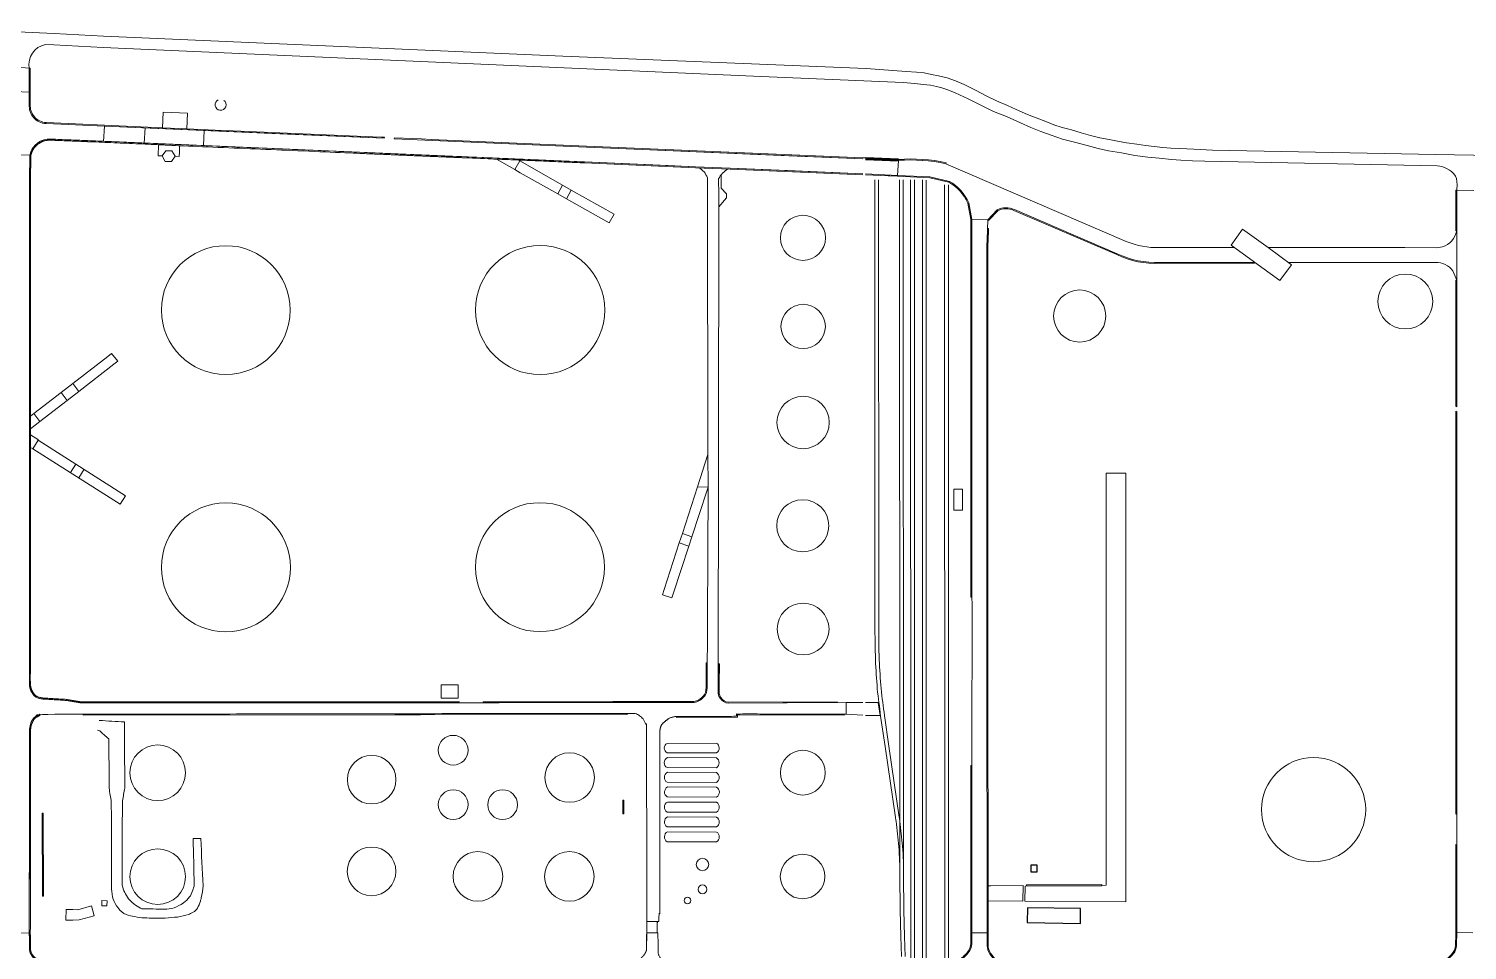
# Model space of a CAD drawing. Header units: millimetres. Extents: x 0 to 840, y 0 to 594.
# Drawn here: x 712.46 to 747.36, y 202.11 to 224.46 of the extents above; entities that cross this region are included whole.
import ezdxf

# ---------------------------------------------------------------- set-up
doc = ezdxf.new("R2010")
doc.units = ezdxf.units.MM
doc.layers.add('AC-0000-BESTAAND-co-06', color=1, linetype='Continuous')

msp = doc.modelspace()

# ---------------------------------------------------------------- linework, layer by layer
at = {"layer": 'AC-0000-BESTAAND-co-06', "linetype": 'Continuous', "lineweight": 13, "transparency": 33554687}
for p, q in [((712.477, 223.498), (712.114, 223.533)), ((712.477, 223.498), (712.475, 222.923)), ((712.116, 222.932), (712.475, 222.923)), ((714.303, 222.095), (714.279, 221.726)), ((715.285, 222.051), (715.263, 221.685)), ((716.72, 221.988), (716.701, 221.623)), ((712.493, 221.392), (712.118, 221.401)), ((733.542, 220.901), (733.562, 221.264)), ((725.416, 220.662), (725.625, 220.543)), ((732.987, 220.793), (732.992, 210.011)), ((733.078, 220.793), (733.083, 210.012)), ((747.107, 220.539), (747.518, 220.533)), ((725.298, 220.453), (725.506, 220.336)), ((735.731, 219.825), (735.343, 219.832)), ((735.731, 219.825), (735.704, 219.115)), ((713.533, 215.852), (713.678, 215.663)), ((713.248, 215.633), (713.393, 215.442)), ((712.585, 215.122), (712.732, 214.933)), ((713.477, 213.695), (713.606, 213.9)), ((728.937, 214.133), (728.689, 213.347)), ((713.679, 213.567), (713.809, 213.772)), ((728.246, 211.986), (728.322, 212.213)), ((728.476, 211.91), (728.55, 212.138)), ((735.734, 203.306), (736.582, 203.302)), ((727.462, 202.809), (727.47, 202.808)), ((712.478, 202.526), (712.11, 202.527)), ((727.46, 202.528), (727.471, 202.53)), ((735.34, 202.532), (735.711, 202.531)), ((747.493, 202.534), (747.104, 202.535))]:
    msp.add_line(p, q, dxfattribs=at)
at = {"layer": 'AC-0000-BESTAAND-co-06', "linetype": 'Continuous', "lineweight": 13, "transparency": 33554687, "flags": 128}
for points in [[(710.543, 224.456), (711.847, 224.395), (713.085, 224.339), (714.279, 224.279)], [(712.867, 224.074), (713.072, 224.065), (714.266, 224.005)], [(734.534, 223.314), (734.365, 223.351), (734.183, 223.384), (733.996, 223.402), (733.749, 223.424), (732.775, 223.491), (725.417, 223.789), (720.406, 224.012), (714.279, 224.279)], [(714.266, 224.005), (718.487, 223.813), (724.17, 223.566), (730.045, 223.309), (733.678, 223.152), (733.955, 223.13), (734.16, 223.108), (734.337, 223.087), (734.487, 223.06), (734.617, 223.027), (734.76, 222.974), (734.935, 222.905), (735.249, 222.761), (735.575, 222.594), (735.865, 222.454), (736.185, 222.325), (736.521, 222.175), (736.769, 222.06), (737.014, 221.963), (737.27, 221.873), (737.541, 221.782), (737.832, 221.709), (738.137, 221.625), (738.408, 221.552), (738.654, 221.5), (738.97, 221.444), (739.298, 221.386), (739.613, 221.344), (739.889, 221.318), (740.186, 221.288), (740.41, 221.271), (740.692, 221.252)], [(751.599, 221.315), (746.598, 221.411), (741.178, 221.515), (740.724, 221.537), (740.39, 221.552), (740.17, 221.563), (739.975, 221.579), (739.764, 221.598), (739.551, 221.626), (739.345, 221.659), (739.095, 221.691), (738.877, 221.731), (738.671, 221.774), (738.448, 221.814), (738.224, 221.867), (737.996, 221.931), (737.76, 222.002), (737.532, 222.062), (737.328, 222.126), (737.134, 222.209), (736.901, 222.297), (736.688, 222.377), (736.419, 222.496), (736.205, 222.592), (735.94, 222.712), (735.688, 222.83), (735.429, 222.966), (735.152, 223.107), (734.945, 223.197), (734.744, 223.267), (734.535, 223.314)], [(715.71, 222.055), (715.725, 222.437), (716.315, 222.41), (716.302, 222.028), (715.71, 222.055)], [(721.09, 221.8), (714.302, 222.094), (712.886, 222.158)], [(712.892, 222.182), (714.303, 222.118), (715.71, 222.055), (716.302, 222.028), (717.156, 221.993), (717.426, 221.98), (720.808, 221.835), (721.019, 221.826), (721.091, 221.825), (721.09, 221.8)], [(716.013, 221.364), (716.115, 221.355), (716.119, 221.46), (716.125, 221.613), (716.126, 221.62), (715.61, 221.645), (715.609, 221.634), (715.6, 221.377), (715.703, 221.372)], [(721.09, 221.8), (718.742, 221.902)], [(732.694, 221.303), (730.9, 221.379), (727.346, 221.529), (725.993, 221.587), (721.332, 221.789), (721.333, 221.813), (721.99, 221.785)], [(732.694, 221.303), (727.346, 221.529), (725.993, 221.587), (721.332, 221.789)], [(721.99, 221.785), (722.224, 221.773), (725.994, 221.611), (727.347, 221.553), (732.694, 221.327), (732.766, 221.324)], [(712.48, 208.675), (712.482, 220.792), (712.493, 221.392)], [(716.013, 221.364), (715.93, 221.235), (715.772, 221.236), (715.703, 221.372), (715.786, 221.5), (715.939, 221.494), (716.013, 221.364)], [(724.255, 221.04), (723.807, 221.295), (724.332, 221.274), (724.374, 221.25), (724.255, 221.04)], [(724.255, 221.04), (724.387, 220.966), (725.298, 220.453), (725.416, 220.662), (724.374, 221.25)], [(725.945, 221.227), (727.969, 221.14), (728.642, 221.111), (729.482, 221.075), (730.867, 221.016), (732.694, 220.938)], [(725.945, 221.227), (728.642, 221.111), (729.482, 221.075), (732.694, 220.938)], [(732.766, 221.324), (733.563, 221.29), (733.562, 221.266)], [(732.766, 221.3), (733.562, 221.266), (732.766, 221.3)], [(740.692, 221.252), (740.997, 221.243), (746.626, 221.136), (746.694, 221.124), (746.766, 221.105), (746.855, 221.068), (746.926, 221.031), (746.975, 220.992), (747.031, 220.936), (747.076, 220.883), (747.099, 220.826), (747.11, 220.744), (747.117, 220.676), (747.107, 220.539)], [(732.694, 220.917), (729.481, 221.051), (728.641, 221.087), (725.944, 221.203)], [(729.261, 220.914), (729.261, 220.588), (729.388, 220.453), (729.393, 220.36), (729.205, 220.136)], [(732.766, 220.935), (733.541, 220.902), (734.324, 220.865), (734.797, 220.756)], [(733.356, 220.889), (733.316, 220.891), (732.766, 220.914)], [(726.545, 219.752), (725.506, 220.336), (725.625, 220.543), (726.662, 219.957), (726.545, 219.752)], [(733.588, 220.795), (733.595, 205.233), (733.595, 203.928), (733.601, 203.082), (733.616, 202.438), (733.635, 201.959)], [(733.678, 220.794), (733.686, 203.929), (733.692, 203.084), (733.706, 202.441), (733.727, 201.955)], [(733.847, 154.975), (733.846, 162.846), (733.846, 164.163), (733.855, 180.526), (733.857, 181.816), (733.856, 183.302), (733.855, 184.029), (733.855, 185.349), (733.86, 189.422), (733.859, 191.528), (733.86, 192.82), (733.862, 199.331), (733.86, 200.628), (733.862, 201.931), (733.857, 220.789)], [(733.938, 154.975), (733.935, 156.29), (733.938, 162.847), (733.938, 164.162), (733.948, 181.824), (733.948, 182.005), (733.947, 183.304), (733.944, 184.02), (733.942, 185.344), (733.951, 189.418), (733.95, 191.526), (733.95, 192.834), (733.952, 199.332), (733.952, 201.936), (733.947, 220.791)], [(747.107, 220.539), (747.104, 219.553), (747.08, 219.553), (747.083, 220.539), (747.107, 220.539)], [(742.814, 218.348), (742.199, 218.797), (741.632, 219.211), (741.91, 219.597), (742.526, 219.151), (743.094, 218.735), (742.814, 218.348)], [(747.106, 215.286), (747.105, 218.363), (747.104, 219.553)], [(714.475, 216.583), (714.38, 216.51), (713.533, 215.852), (713.248, 215.633), (712.585, 215.122), (712.505, 215.063), (712.505, 214.754), (712.732, 214.933), (713.393, 215.442), (713.678, 215.663), (714.527, 216.32), (714.622, 216.393), (714.475, 216.583)], [(747.101, 202.259), (747.104, 202.535), (747.107, 204.693), (747.107, 205.436), (747.106, 215.168)], [(712.504, 214.3), (712.56, 214.268), (712.565, 214.272), (712.694, 214.479), (712.7, 214.485), (712.505, 214.609), (712.504, 214.3)], [(712.565, 214.272), (712.694, 214.479), (714.815, 213.133), (714.686, 212.93), (712.565, 214.272)], [(728.55, 212.138), (728.918, 213.27), (728.942, 213.343), (728.689, 213.347), (728.322, 212.213), (728.55, 212.138)], [(735.114, 212.779), (735.113, 213.288), (734.903, 213.289), (734.903, 212.779), (735.114, 212.779)], [(728.065, 210.654), (728.107, 210.779), (728.476, 211.91), (728.246, 211.986), (727.877, 210.854), (727.836, 210.731), (728.065, 210.654)], [(732.694, 207.808), (732.297, 207.835), (732.297, 208.115), (732.694, 208.115)], [(732.766, 208.115), (733.073, 208.115)], [(733.073, 208.115), (733.114, 207.805), (732.766, 207.805)], [(713.785, 207.833), (713.785, 207.809), (721.343, 207.819), (721.73, 207.821), (721.967, 207.82), (726.977, 207.826), (726.977, 207.853), (713.785, 207.833)], [(728.177, 207.776), (728.177, 207.752), (729.654, 207.758), (729.658, 207.814), (732.241, 207.812), (732.241, 207.835), (729.636, 207.839), (729.632, 207.782), (728.177, 207.776)], [(733.129, 207.787), (733.237, 207.046), (733.489, 205.327)], [(733.219, 207.805), (733.327, 207.058), (733.58, 205.337)], [(726.901, 205.42), (726.903, 205.75), (726.879, 205.75), (726.877, 205.42), (726.901, 205.42)], [(712.824, 203.419), (712.817, 205.433), (712.793, 205.433), (712.8, 203.419), (712.824, 203.419)], [(735.734, 203.306), (735.734, 203.567), (735.734, 203.673), (735.806, 203.672), (736.584, 203.678), (736.582, 203.302)], [(713.534, 202.837), (713.368, 202.839), (713.371, 203.096), (713.516, 203.094), (713.536, 203.094), (713.657, 203.092), (713.989, 203.185), (714.052, 202.945), (713.688, 202.842), (713.534, 202.837)], [(714.36, 203.187), (714.363, 203.31), (714.238, 203.313), (714.237, 203.189), (714.36, 203.187)], [(727.47, 202.808), (727.71, 202.808), (727.71, 202.528), (727.471, 202.53)]]:
    msp.add_lwpolyline(points, dxfattribs=at)
for points in [[(712.886, 222.158, -0.428791), (712.478, 222.621), (712.478, 222.621), (712.475, 222.923), (712.477, 223.498), (712.501, 223.498), (712.499, 222.923), (712.502, 222.625), (712.502, 222.625, 0.428791), (712.892, 222.182)], [(718.742, 221.902), (714.302, 222.094), (712.886, 222.158), (712.886, 222.158, -0.428791), (712.478, 222.621), (712.478, 222.621), (712.475, 222.923)], [(725.945, 221.227), (714.279, 221.727), (713.007, 221.78), (713.007, 221.78, 0.371152), (712.493, 221.392)], [(733.563, 221.29, -0.06922), (734.718, 221.208), (734.718, 221.208), (734.714, 221.184), (734.714, 221.184, 0.06922), (733.562, 221.266)], [(728.921, 208.522), (728.942, 213.343), (728.937, 214.133), (728.933, 220.446), (728.926, 220.84), (728.926, 220.84, 0.206096), (728.715, 221.084)], [(732.297, 208.115), (729.43, 208.098), (729.43, 208.098, -0.43942), (729.192, 208.443), (729.192, 208.443), (729.205, 220.136), (729.202, 220.433), (729.197, 220.815), (729.197, 220.815, -0.161144), (729.431, 221.053)], [(732.766, 220.935), (733.541, 220.902), (734.324, 220.865), (734.797, 220.756), (734.797, 220.756, -0.158741), (735.268, 220.235), (735.268, 220.235), (735.343, 219.832), (735.344, 219.119)], [(734.797, 220.756, -0.158741), (735.268, 220.235), (735.268, 220.235), (735.343, 219.832), (735.344, 219.119), (735.345, 210.673), (735.337, 210.673), (735.316, 210.673), (735.318, 211.869), (735.32, 219.119), (735.32, 219.119), (735.319, 219.83), (735.245, 220.227), (735.245, 220.227, 0.158741), (734.785, 220.734), (734.785, 220.734), (734.321, 220.841), (733.54, 220.878), (733.356, 220.889)], [(741.715, 219.15), (739.894, 219.15), (739.894, 219.15, -0.107674), (739.088, 219.301), (739.088, 219.301), (734.714, 221.184)], [(733.859, 191.528, -0.036124), (733.95, 192.834), (733.95, 192.834), (733.965, 192.939), (734.047, 193.511), (734.231, 194.798), (734.505, 196.712), (734.584, 197.276), (734.584, 197.276, 0.035355), (734.681, 198.717), (734.681, 198.717), (734.684, 200.272), (734.684, 201.976), (734.682, 220.669)], [(733.95, 191.526, -0.034923), (734.04, 192.823), (734.04, 192.823), (734.054, 192.926), (734.137, 193.499), (734.318, 194.774), (734.571, 196.537), (734.571, 196.537, 0.016347), (734.747, 197.961), (734.747, 197.961), (734.772, 198.718), (734.773, 200.272), (734.774, 201.977), (734.772, 220.669)], [(734.047, 193.511, 0.032628), (734.141, 194.802), (734.141, 194.802), (734.143, 196.141), (734.145, 201.931), (734.145, 220.789)], [(734.137, 193.499, 0.036963), (734.231, 194.798), (734.231, 194.798), (734.233, 196.134), (734.235, 201.934), (734.236, 220.788)], [(747.107, 220.539), (747.104, 219.553), (747.104, 219.553, -0.253997), (746.762, 219.166), (746.762, 219.166), (746.618, 219.147), (745.842, 219.148), (742.526, 219.151)], [(742.199, 218.797), (739.905, 218.792), (739.905, 218.792, -0.127712), (738.867, 219.002), (738.867, 219.002), (736.373, 220.075), (736.373, 220.075, 0.217615), (735.959, 220.066), (735.959, 220.066), (735.731, 219.825)], [(743.02, 218.79), (745.866, 218.79), (746.589, 218.788), (746.589, 218.788, -0.239835), (747.011, 218.585), (747.011, 218.585), (747.105, 218.363)], [(729.193, 209.057), (729.192, 208.443), (729.192, 208.443, 0.43942), (729.43, 208.098), (729.43, 208.098), (732.073, 208.114), (732.073, 208.136), (729.437, 208.122), (729.437, 208.122, -0.43942), (729.216, 208.447), (729.216, 208.447), (729.216, 208.577), (729.218, 209.057), (729.193, 209.057)], [(729.143, 207.134), (727.95, 207.126), (727.95, 207.126, 0.578929), (727.947, 206.896), (727.947, 206.896), (729.149, 206.895), (729.149, 206.895, 0.562032), (729.143, 207.134)], [(729.146, 206.773), (727.957, 206.78), (727.957, 206.78, 0.582398), (727.948, 206.537), (727.948, 206.537), (729.147, 206.536), (729.147, 206.536, 0.558837), (729.146, 206.773)], [(729.148, 206.417), (727.958, 206.424), (727.958, 206.424, 0.582398), (727.949, 206.181), (727.949, 206.181), (729.148, 206.18), (729.148, 206.18, 0.558837), (729.148, 206.417)], [(729.15, 206.062), (727.961, 206.068), (727.961, 206.068, 0.582398), (727.952, 205.826), (727.952, 205.826), (729.151, 205.824), (729.151, 205.824, 0.558837), (729.15, 206.062)], [(729.149, 205.697), (727.959, 205.703), (727.959, 205.703, 0.582398), (727.95, 205.461), (727.95, 205.461), (729.149, 205.459), (729.149, 205.459, 0.558837), (729.149, 205.697)], [(729.149, 205.338), (727.96, 205.344), (727.96, 205.344, 0.582398), (727.951, 205.102), (727.951, 205.102), (729.149, 205.1), (729.149, 205.1, 0.558837), (729.149, 205.338)], [(729.149, 204.975), (727.96, 204.982), (727.96, 204.982, 0.582398), (727.951, 204.739), (727.951, 204.739), (729.15, 204.738), (729.15, 204.738, 0.558837), (729.149, 204.975)]]:
    msp.add_lwpolyline(points, format="xyb", dxfattribs=at)
at = {"layer": 'AC-0000-BESTAAND-co-06', "linetype": 'Continuous', "lineweight": 70, "transparency": 33554687, "flags": 128}
msp.add_lwpolyline([(733.562, 221.266), (732.766, 221.3)], dxfattribs=at)
at = {"layer": 'AC-0000-BESTAAND-co-06', "linetype": 'Continuous', "lineweight": 13, "transparency": 33554687, "flags": 128}
msp.add_lwpolyline([(735.748, 219.809), (735.731, 219.825), (735.959, 220.066), (735.959, 220.066, -0.217615), (736.373, 220.075), (736.373, 220.075), (738.867, 219.002), (738.867, 219.002, 0.127712), (739.905, 218.792), (739.905, 218.792), (742.199, 218.797), (742.199, 218.773), (739.905, 218.768), (739.906, 218.768, -0.127712), (738.856, 218.98), (738.857, 218.98), (736.364, 220.053), (736.364, 220.053, 0.217615), (735.97, 220.044), (735.977, 220.049)], format="xyb", close=True, dxfattribs=at)
for points in [[(747.106, 215.286), (747.082, 215.303), (747.081, 218.363), (747.105, 218.363)], [(747.082, 215.185), (747.106, 215.168), (747.107, 212.637), (747.107, 205.436), (747.083, 205.412), (747.083, 212.637)], [(739.08, 213.675), (738.6, 213.675), (738.6, 203.685), (738.494, 203.671), (737.894, 203.669), (736.668, 203.667), (736.632, 203.662), (736.63, 203.302), (739.08, 203.286)], [(722.881, 208.547), (722.465, 208.547), (722.465, 208.221), (722.881, 208.221)], [(736.668, 203.697), (738.494, 203.7), (738.494, 203.671), (736.668, 203.667)]]:
    msp.add_lwpolyline(points, close=True, dxfattribs=at)
at = {"layer": 'AC-0000-BESTAAND-co-06', "linetype": 'Continuous', "lineweight": 30, "transparency": 33554687, "flags": 128}
msp.add_lwpolyline([(736.778, 204.181), (736.92, 204.181), (736.92, 204.003), (736.778, 204.003)], close=True, dxfattribs=at)
msp.add_lwpolyline([(737.974, 202.761), (737.977, 203.124), (736.688, 203.134), (736.687, 202.779), (737.974, 202.761)], dxfattribs=at)
at = {"layer": 'AC-0000-BESTAAND-co-06', "linetype": 'Continuous', "lineweight": 13, "transparency": 33554687}
for centre, radius in [((731.244, 219.387), 0.547), ((717.244, 217.634), 1.562), ((724.869, 217.636), 1.566), ((745.857, 217.842), 0.666), ((737.958, 217.49), 0.632), ((731.25, 217.237), 0.538), ((731.249, 214.908), 0.635), ((717.246, 211.394), 1.564), ((724.865, 211.399), 1.564), ((731.24, 212.404), 0.632), ((731.249, 209.897), 0.628), ((722.76, 206.959), 0.361), ((715.592, 206.413), 0.675), ((731.242, 206.415), 0.543), ((720.783, 206.245), 0.589), ((725.585, 206.297), 0.601), ((743.632, 205.52), 1.264), ((722.761, 205.64), 0.361), ((723.96, 205.639), 0.361), ((715.593, 203.893), 0.675), ((720.78, 204.021), 0.59), ((723.36, 203.899), 0.601), ((725.579, 203.899), 0.601), ((728.808, 204.188), 0.151), ((731.236, 203.897), 0.54), ((728.808, 203.585), 0.108), ((728.446, 203.317), 0.0793)]:
    msp.add_circle(centre, radius, dxfattribs=at)
for centre, radius, start, end in [((712.967, 223.586), 0.498, 101.5697, 190.2745), ((717.118, 222.615), 0.133, 114.8979, 52.5837), ((733.843, 217.085), 4.191, 78.0105, 93.8476)]:
    msp.add_arc(centre, radius, start, end, dxfattribs=at)
for points, weights, knots in [([(725.944, 221.203), (725.461, 221.225), (724.978, 221.246), (724.495, 221.268), (724.441, 221.27), (724.386, 221.272), (724.332, 221.274), (724.157, 221.281), (723.982, 221.288), (723.807, 221.295), (723.008, 221.329), (722.208, 221.362), (721.409, 221.396), (721.389, 221.397), (721.369, 221.398), (721.349, 221.399), (721.136, 221.408), (720.923, 221.416), (720.709, 221.425), (720.689, 221.426), (720.669, 221.427), (720.648, 221.427), (719.141, 221.492), (717.633, 221.556), (716.126, 221.62), (715.954, 221.628), (715.782, 221.636), (715.61, 221.645), (715.166, 221.664), (714.722, 221.683), (714.278, 221.703), (713.901, 221.718), (713.524, 221.734), (713.148, 221.749), (713.127, 221.75), (713.107, 221.751), (713.086, 221.752), (713.061, 221.754), (713.036, 221.755), (713.011, 221.756), (712.769, 221.772), (712.573, 221.628), (712.517, 221.392), (712.517, 221.392), (712.517, 221.392), (712.517, 221.392), (712.513, 221.192), (712.51, 220.992), (712.506, 220.792), (712.506, 218.751), (712.505, 216.709), (712.505, 214.668), (712.505, 214.65), (712.506, 214.633), (712.507, 214.616), (712.506, 214.511), (712.505, 214.405), (712.504, 214.3), (712.504, 214.19), (712.504, 214.079), (712.504, 213.969), (712.504, 213.823), (712.504, 213.677), (712.504, 213.531), (712.504, 213.511), (712.505, 213.49), (712.505, 213.469), (712.505, 211.87), (712.504, 210.27), (712.503, 208.67), (712.501, 208.613), (712.507, 208.537), (712.517, 208.479), (712.527, 208.422), (712.569, 208.364), (712.603, 208.313), (712.643, 208.25), (712.77, 208.231), (712.811, 208.225), (713, 208.214), (713.189, 208.203), (713.378, 208.192), (713.493, 208.172), (713.608, 208.153), (713.723, 208.134), (715.718, 208.134), (717.713, 208.135), (719.708, 208.135), (720.766, 208.136), (721.823, 208.136), (722.881, 208.136), (722.881, 208.128), (722.881, 208.12), (722.881, 208.112), (719.827, 208.111), (716.774, 208.111), (713.721, 208.11), (713.606, 208.129), (713.491, 208.148), (713.376, 208.168), (713.186, 208.179), (712.996, 208.19), (712.806, 208.201), (712.762, 208.208), (712.628, 208.228), (712.585, 208.294), (712.549, 208.349), (712.503, 208.411), (712.493, 208.472), (712.483, 208.534), (712.478, 208.615), (712.48, 208.675), (712.481, 212.714), (712.482, 216.753), (712.482, 220.792), (712.486, 220.992), (712.489, 221.192), (712.493, 221.392), (712.547, 221.643), (712.751, 221.797), (713.007, 221.78), (713.431, 221.763), (713.855, 221.745), (714.279, 221.727), (718.168, 221.56), (722.056, 221.394), (725.945, 221.227)], [1, 1, 1, 1, 1, 1, 1, 1, 1, 1, 1, 1, 1, 1, 1, 1, 1, 1, 1, 1, 1, 1, 1, 1, 1, 1, 1, 1, 1, 1, 1, 1, 1, 1, 1, 1, 1, 1, 1, 1, 0.84312597868, 0.84312597868, 1, 1, 1, 1, 1, 1, 1, 1, 1, 1, 1, 1, 1, 1, 1, 1, 1, 1, 1, 1, 1, 1, 1, 1, 1, 1, 1, 1, 1, 1, 1, 1, 1, 1, 1, 1, 1, 1, 1, 1, 1, 1, 1, 1, 1, 1, 1, 1, 1, 1, 1, 1, 1, 1, 1, 1, 1, 1, 1, 1, 1, 1, 1, 1, 1, 1, 1, 1, 1, 1, 1, 1, 1, 1, 1, 1, 0.838566393397, 0.838566393397, 1, 1, 1, 1, 1, 1, 1], [0, 0, 0, 0, 0.005917, 0.005917, 0.005917, 0.011834, 0.011834, 0.011834, 0.017751, 0.017751, 0.017751, 0.023669, 0.023669, 0.023669, 0.029586, 0.029586, 0.029586, 0.035503, 0.035503, 0.035503, 0.04142, 0.04142, 0.04142, 0.047337, 0.047337, 0.047337, 0.053254, 0.053254, 0.053254, 0.059172, 0.059172, 0.059172, 0.065089, 0.065089, 0.065089, 0.071006, 0.071006, 0.071006, 0.076923, 0.076923, 0.076923, 0.153846, 0.153846, 0.153846, 0.230769, 0.230769, 0.230769, 0.269231, 0.269231, 0.269231, 0.307692, 0.307692, 0.307692, 0.320513, 0.320513, 0.320513, 0.333333, 0.333333, 0.333333, 0.346154, 0.346154, 0.346154, 0.358974, 0.358974, 0.358974, 0.371795, 0.371795, 0.371795, 0.384615, 0.384615, 0.384615, 0.409, 0.409, 0.409, 0.4328, 0.4328, 0.4328, 0.461538, 0.461538, 0.461538, 0.480769, 0.480769, 0.480769, 0.5, 0.5, 0.5, 0.519231, 0.519231, 0.519231, 0.538462, 0.538462, 0.538462, 0.615385, 0.615385, 0.615385, 0.641026, 0.641026, 0.641026, 0.666667, 0.666667, 0.666667, 0.692308, 0.692308, 0.692308, 0.720889, 0.720889, 0.720889, 0.744929, 0.744929, 0.744929, 0.769231, 0.769231, 0.769231, 0.807692, 0.807692, 0.807692, 0.846154, 0.846154, 0.846154, 0.923077, 0.923077, 0.923077, 0.961538, 0.961538, 0.961538, 1, 1, 1, 1]), ([(714.579, 201.822), (713.99, 201.823), (713.402, 201.823), (712.814, 201.824), (712.638, 201.831), (712.508, 201.948), (712.483, 202.122), (712.481, 202.257), (712.48, 202.391), (712.478, 202.526), (712.479, 204.121), (712.479, 205.716), (712.48, 207.312), (712.478, 207.378), (712.483, 207.458), (712.492, 207.526), (712.5, 207.586), (712.534, 207.647), (712.562, 207.706), (712.592, 207.77), (712.697, 207.808), (712.729, 207.831), (717.526, 207.839), (722.324, 207.846), (727.121, 207.853), (727.146, 207.854), (727.187, 207.853), (727.212, 207.841), (727.252, 207.822), (727.292, 207.791), (727.328, 207.755), (727.367, 207.715), (727.403, 207.671), (727.423, 207.627), (727.45, 207.568), (727.451, 207.471), (727.448, 207.412), (727.448, 206.957), (727.447, 206.502), (727.446, 206.047), (727.449, 205.837), (727.453, 205.628), (727.457, 205.418), (727.458, 204.549), (727.46, 203.679), (727.462, 202.809), (727.461, 202.716), (727.46, 202.622), (727.46, 202.528), (727.456, 202.509), (727.452, 202.489), (727.448, 202.469), (727.448, 202.46), (727.448, 202.451), (727.448, 202.442), (727.449, 202.416), (727.45, 202.389), (727.451, 202.363), (727.452, 202.284), (727.453, 202.205), (727.454, 202.126), (727.415, 201.99), (727.317, 201.889), (727.183, 201.846), (727.183, 201.837), (727.183, 201.828), (727.183, 201.82)], [1, 1, 1, 1, 0.845519897416, 0.845519897416, 1, 1, 1, 1, 1, 1, 1, 1, 1, 1, 1, 1, 1, 1, 1, 1, 1, 1, 1, 1, 1, 1, 1, 1, 1, 1, 1, 1, 1, 1, 1, 1, 1, 1, 1, 1, 1, 1, 1, 1, 1, 1, 1, 1, 1, 1, 1, 1, 1, 1, 1, 1, 1, 1, 1, 0.920719024943, 0.920719024943, 1, 1, 1, 1], [0, 0, 0, 0, 0.111111, 0.111111, 0.111111, 0.222222, 0.222222, 0.222222, 0.277778, 0.277778, 0.277778, 0.333333, 0.333333, 0.333333, 0.371983, 0.371983, 0.371983, 0.406844, 0.406844, 0.406844, 0.444444, 0.444444, 0.444444, 0.555556, 0.555556, 0.555556, 0.572299, 0.572299, 0.572299, 0.598429, 0.598429, 0.598429, 0.6274, 0.6274, 0.6274, 0.666667, 0.666667, 0.666667, 0.680556, 0.680556, 0.680556, 0.694444, 0.694444, 0.694444, 0.708333, 0.708333, 0.708333, 0.722222, 0.722222, 0.722222, 0.736111, 0.736111, 0.736111, 0.75, 0.75, 0.75, 0.763889, 0.763889, 0.763889, 0.777778, 0.777778, 0.777778, 0.888889, 0.888889, 0.888889, 1, 1, 1, 1]), ([(712.729, 207.831), (712.734, 207.825), (712.738, 207.819), (712.743, 207.812), (712.713, 207.789), (712.611, 207.753), (712.582, 207.691), (712.556, 207.635), (712.524, 207.578), (712.516, 207.521), (712.507, 207.455), (712.502, 207.377), (712.504, 207.312), (712.504, 206.839), (712.504, 206.367), (712.504, 205.894), (712.505, 204.896), (712.506, 203.897), (712.506, 202.899), (712.505, 202.878), (712.504, 202.857), (712.503, 202.836), (712.504, 202.816), (712.504, 202.796), (712.504, 202.775), (712.504, 202.692), (712.503, 202.609), (712.502, 202.526), (712.504, 202.394), (712.505, 202.261), (712.507, 202.129), (712.53, 201.966), (712.653, 201.855), (712.818, 201.848), (713.405, 201.847), (713.992, 201.847), (714.579, 201.846), (714.579, 201.846), (714.579, 201.846), (714.579, 201.846), (717.077, 201.846), (719.575, 201.846), (722.074, 201.845), (722.229, 201.845), (722.384, 201.845), (722.539, 201.844), (724.087, 201.845), (725.635, 201.845), (727.183, 201.846), (727.183, 201.837), (727.183, 201.828), (727.183, 201.82), (725.635, 201.82), (724.087, 201.82), (722.539, 201.82), (722.384, 201.821), (722.229, 201.821), (722.074, 201.821), (719.575, 201.822), (717.077, 201.822), (714.579, 201.822), (713.99, 201.823), (713.402, 201.823), (712.814, 201.824), (712.638, 201.831), (712.508, 201.948), (712.483, 202.122), (712.481, 202.257), (712.48, 202.391), (712.478, 202.526), (712.479, 204.121), (712.479, 205.716), (712.48, 207.312), (712.478, 207.378), (712.483, 207.458), (712.492, 207.526), (712.5, 207.586), (712.534, 207.647), (712.562, 207.706), (712.592, 207.77), (712.697, 207.808), (712.729, 207.831)], [1, 1, 1, 1, 1, 1, 1, 1, 1, 1, 1, 1, 1, 1, 1, 1, 1, 1, 1, 1, 1, 1, 1, 1, 1, 1, 1, 1, 1, 1, 1, 0.845519897416, 0.845519897416, 1, 1, 1, 1, 1, 1, 1, 1, 1, 1, 1, 1, 1, 1, 1, 1, 1, 1, 1, 1, 1, 1, 1, 1, 1, 1, 1, 1, 1, 1, 1, 0.845519897416, 0.845519897416, 1, 1, 1, 1, 1, 1, 1, 1, 1, 1, 1, 1, 1, 1, 1, 1], [0, 0, 0, 0, 0.083333, 0.083333, 0.083333, 0.111646, 0.111646, 0.111646, 0.137301, 0.137301, 0.137301, 0.166667, 0.166667, 0.166667, 0.180556, 0.180556, 0.180556, 0.194444, 0.194444, 0.194444, 0.208333, 0.208333, 0.208333, 0.222222, 0.222222, 0.222222, 0.236111, 0.236111, 0.236111, 0.25, 0.25, 0.25, 0.333333, 0.333333, 0.333333, 0.416667, 0.416667, 0.416667, 0.5, 0.5, 0.5, 0.527778, 0.527778, 0.527778, 0.555556, 0.555556, 0.555556, 0.583333, 0.583333, 0.583333, 0.604167, 0.604167, 0.604167, 0.625, 0.625, 0.625, 0.645833, 0.645833, 0.645833, 0.666667, 0.666667, 0.666667, 0.75, 0.75, 0.75, 0.833333, 0.833333, 0.833333, 0.875, 0.875, 0.875, 0.916667, 0.916667, 0.916667, 0.945654, 0.945654, 0.945654, 0.9718, 0.9718, 0.9718, 1, 1, 1, 1]), ([(727.904, 201.82), (727.904, 201.828), (727.904, 201.836), (727.904, 201.845), (727.778, 201.882), (727.71, 201.994), (727.735, 202.123), (727.731, 202.258), (727.727, 202.393), (727.723, 202.528), (727.719, 202.528), (727.714, 202.528), (727.71, 202.528), (727.71, 202.622), (727.71, 202.715), (727.71, 202.808), (727.724, 202.809), (727.738, 202.809), (727.752, 202.809), (727.752, 202.872), (727.752, 202.935), (727.753, 202.998), (727.759, 202.999), (727.765, 202.999), (727.771, 202.999), (727.772, 204.467), (727.773, 205.934), (727.774, 207.401), (727.775, 207.446), (727.785, 207.548), (727.828, 207.593), (727.876, 207.643), (727.94, 207.695), (728, 207.732), (728.045, 207.759), (728.115, 207.773), (728.159, 207.776), (728.65, 207.778), (729.141, 207.78), (729.632, 207.782), (729.633, 207.801), (729.635, 207.82), (729.636, 207.839), (730.523, 207.837), (731.41, 207.836), (732.297, 207.835)], [1, 1, 1, 1, 0.825137309901, 0.825137309901, 1, 1, 1, 1, 1, 1, 1, 1, 1, 1, 1, 1, 1, 1, 1, 1, 1, 1, 1, 1, 1, 1, 1, 1, 1, 1, 1, 1, 1, 1, 1, 1, 1, 1, 1, 1, 1, 1, 1, 1], [0, 0, 0, 0, 0.2, 0.2, 0.2, 0.4, 0.4, 0.4, 0.428571, 0.428571, 0.428571, 0.457143, 0.457143, 0.457143, 0.485714, 0.485714, 0.485714, 0.514286, 0.514286, 0.514286, 0.542857, 0.542857, 0.542857, 0.571429, 0.571429, 0.571429, 0.6, 0.6, 0.6, 0.667911, 0.667911, 0.667911, 0.743579, 0.743579, 0.743579, 0.8, 0.8, 0.8, 0.866667, 0.866667, 0.866667, 0.933333, 0.933333, 0.933333, 1, 1, 1, 1])]:
    msp.add_rational_spline(points, weights, degree=3, knots=knots, dxfattribs=at)
for points, knots in [([(736.131, 201.845), (736.261, 201.844), (736.392, 201.844), (736.523, 201.843), (738.012, 201.842), (739.502, 201.84), (740.991, 201.839), (742.547, 201.838), (744.103, 201.836), (745.659, 201.835), (745.816, 201.834), (745.973, 201.834), (746.131, 201.833), (746.295, 201.833), (746.46, 201.833), (746.624, 201.832), (746.684, 201.834), (746.808, 201.849), (746.87, 201.9), (746.93, 201.95), (746.994, 202.019), (747.035, 202.084), (747.065, 202.132), (747.077, 202.213), (747.077, 202.259), (747.078, 202.351), (747.079, 202.443), (747.08, 202.535), (747.081, 203.249), (747.082, 203.963), (747.083, 204.677), (747.091, 204.669), (747.099, 204.661), (747.107, 204.653), (747.106, 203.947), (747.105, 203.241), (747.104, 202.535), (747.103, 202.443), (747.102, 202.351), (747.101, 202.259), (747.101, 202.21), (747.089, 202.123), (747.057, 202.073), (747.014, 202.004), (746.946, 201.931), (746.883, 201.879), (746.819, 201.826), (746.69, 201.81), (746.628, 201.808), (746.462, 201.809), (746.296, 201.809), (746.131, 201.809), (745.973, 201.81), (745.816, 201.81), (745.659, 201.811), (744.103, 201.812), (742.547, 201.814), (740.991, 201.815), (739.502, 201.816), (738.012, 201.818), (736.523, 201.819), (736.392, 201.82), (736.261, 201.82), (736.131, 201.821), (736.077, 201.821), (735.951, 201.831), (735.897, 201.882), (735.841, 201.935), (735.779, 202.008), (735.745, 202.077), (735.72, 202.127), (735.709, 202.206), (735.71, 202.255), (735.71, 202.347), (735.711, 202.439), (735.711, 202.531), (735.71, 204.741), (735.709, 206.952), (735.708, 209.163), (735.707, 212.481), (735.706, 215.798), (735.704, 219.115), (735.711, 219.28), (735.717, 219.445), (735.723, 219.609), (735.731, 219.609), (735.739, 219.609), (735.747, 219.609), (735.741, 219.444), (735.735, 219.279), (735.728, 219.115), (735.73, 217.346), (735.731, 215.577), (735.732, 213.808), (735.732, 213.781), (735.732, 213.753), (735.732, 213.726), (735.732, 212.205), (735.732, 210.684), (735.732, 209.163), (735.733, 207.403), (735.734, 205.643), (735.735, 203.882), (735.735, 203.875), (735.735, 203.868), (735.735, 203.86), (735.735, 203.798), (735.735, 203.735), (735.734, 203.672), (735.734, 203.637), (735.734, 203.602), (735.734, 203.567), (735.734, 203.48), (735.734, 203.393), (735.734, 203.306), (735.734, 203.253), (735.734, 203.199), (735.734, 203.145), (735.735, 202.961), (735.736, 202.778), (735.737, 202.594), (735.736, 202.482), (735.735, 202.369), (735.734, 202.257), (735.733, 202.21), (735.743, 202.135), (735.767, 202.087), (735.799, 202.023), (735.858, 201.953), (735.911, 201.904), (735.963, 201.854), (736.082, 201.845), (736.134, 201.845), (736.133, 201.845), (736.132, 201.845), (736.131, 201.845)], [0, 0, 0, 0, 0.016667, 0.016667, 0.016667, 0.033333, 0.033333, 0.033333, 0.05, 0.05, 0.05, 0.066667, 0.066667, 0.066667, 0.133333, 0.133333, 0.133333, 0.158228, 0.158228, 0.158228, 0.182426, 0.182426, 0.182426, 0.2, 0.2, 0.2, 0.233333, 0.233333, 0.233333, 0.266667, 0.266667, 0.266667, 0.333333, 0.333333, 0.333333, 0.366667, 0.366667, 0.366667, 0.4, 0.4, 0.4, 0.417777, 0.417777, 0.417777, 0.442024, 0.442024, 0.442024, 0.466667, 0.466667, 0.466667, 0.533333, 0.533333, 0.533333, 0.55, 0.55, 0.55, 0.566667, 0.566667, 0.566667, 0.583333, 0.583333, 0.583333, 0.6, 0.6, 0.6, 0.624077, 0.624077, 0.624077, 0.64861, 0.64861, 0.64861, 0.666667, 0.666667, 0.666667, 0.68, 0.68, 0.68, 0.693333, 0.693333, 0.693333, 0.706667, 0.706667, 0.706667, 0.72, 0.72, 0.72, 0.733333, 0.733333, 0.733333, 0.739394, 0.739394, 0.739394, 0.745455, 0.745455, 0.745455, 0.751515, 0.751515, 0.751515, 0.757576, 0.757576, 0.757576, 0.763636, 0.763636, 0.763636, 0.769697, 0.769697, 0.769697, 0.775758, 0.775758, 0.775758, 0.781818, 0.781818, 0.781818, 0.787879, 0.787879, 0.787879, 0.793939, 0.793939, 0.793939, 0.8, 0.8, 0.8, 0.866667, 0.866667, 0.866667, 0.884812, 0.884812, 0.884812, 0.909171, 0.909171, 0.909171, 0.933333, 0.933333, 0.933333, 1, 1, 1, 1]), ([(734.783, 201.442), (734.784, 201.57), (734.784, 201.699), (734.784, 201.827), (734.86, 201.824), (735.013, 201.835), (735.091, 201.889), (735.165, 201.94), (735.246, 202.027), (735.296, 202.104), (735.331, 202.16), (735.342, 202.259), (735.341, 202.312), (735.341, 202.386), (735.341, 202.459), (735.34, 202.532), (735.342, 204.75), (735.344, 206.967), (735.346, 209.184), (735.345, 212.496), (735.344, 215.807), (735.344, 219.119)], [0, 0, 0, 0, 0.333333, 0.333333, 0.333333, 0.460136, 0.460136, 0.460136, 0.580529, 0.580529, 0.580529, 0.666667, 0.666667, 0.666667, 0.777778, 0.777778, 0.777778, 0.888889, 0.888889, 0.888889, 1, 1, 1, 1]), ([(735.704, 219.115), (735.706, 215.798), (735.707, 212.481), (735.708, 209.163), (735.709, 206.952), (735.71, 204.741), (735.711, 202.531), (735.711, 202.439), (735.71, 202.347), (735.71, 202.255), (735.709, 202.206), (735.72, 202.127), (735.745, 202.077), (735.779, 202.008), (735.841, 201.935), (735.897, 201.882), (735.951, 201.831), (736.077, 201.821), (736.131, 201.821), (736.261, 201.82), (736.392, 201.82), (736.523, 201.819), (738.012, 201.818), (739.502, 201.816), (740.991, 201.815), (742.547, 201.814), (744.103, 201.812), (745.659, 201.811), (745.816, 201.81), (745.973, 201.81), (746.131, 201.809), (746.296, 201.809), (746.462, 201.809), (746.628, 201.808), (746.69, 201.81), (746.819, 201.826), (746.883, 201.879), (746.946, 201.931), (747.014, 202.004), (747.057, 202.073), (747.089, 202.123), (747.101, 202.21), (747.101, 202.259)], [0, 0, 0, 0, 0.083333, 0.083333, 0.083333, 0.166667, 0.166667, 0.166667, 0.25, 0.25, 0.25, 0.317712, 0.317712, 0.317712, 0.409713, 0.409713, 0.409713, 0.5, 0.5, 0.5, 0.55, 0.55, 0.55, 0.6, 0.6, 0.6, 0.65, 0.65, 0.65, 0.7, 0.7, 0.7, 0.75, 0.75, 0.75, 0.84241, 0.84241, 0.84241, 0.933336, 0.933336, 0.933336, 1, 1, 1, 1]), ([(732.992, 210.011), (732.991, 209.725), (732.996, 209.437), (733.005, 209.15), (733.012, 208.916), (733.032, 208.682), (733.049, 208.447), (733.065, 208.226), (733.113, 208.006), (733.129, 207.787)], [0, 0, 0, 0, 0.385978, 0.385978, 0.385978, 0.701786, 0.701786, 0.701786, 1, 1, 1, 1]), ([(733.083, 210.012), (733.082, 209.727), (733.086, 209.44), (733.095, 209.154), (733.103, 208.92), (733.123, 208.686), (733.14, 208.453), (733.156, 208.236), (733.203, 208.02), (733.219, 207.805)], [0, 0, 0, 0, 0.387725, 0.387725, 0.387725, 0.705287, 0.705287, 0.705287, 1, 1, 1, 1]), ([(728.921, 208.522), (728.924, 208.468), (728.918, 208.357), (728.881, 208.302), (728.844, 208.248), (728.78, 208.186), (728.723, 208.154), (728.662, 208.119), (728.552, 208.111), (728.493, 208.114), (726.825, 208.114), (725.157, 208.113), (723.489, 208.113), (723.489, 208.12), (723.489, 208.128), (723.489, 208.136), (723.507, 208.136), (723.524, 208.136), (723.542, 208.136), (725.191, 208.137), (726.84, 208.137), (728.489, 208.138), (728.546, 208.135), (728.653, 208.143), (728.712, 208.176), (728.764, 208.206), (728.825, 208.264), (728.858, 208.314), (728.895, 208.368), (728.9, 208.474), (728.898, 208.526), (728.898, 208.71), (728.899, 208.893), (728.9, 209.076), (728.908, 209.076), (728.916, 209.076), (728.924, 209.076), (728.923, 208.891), (728.922, 208.707), (728.921, 208.522)], [0, 0, 0, 0, 0.047522, 0.047522, 0.047522, 0.09339, 0.09339, 0.09339, 0.142857, 0.142857, 0.142857, 0.285714, 0.285714, 0.285714, 0.428571, 0.428571, 0.428571, 0.5, 0.5, 0.5, 0.571429, 0.571429, 0.571429, 0.62162, 0.62162, 0.62162, 0.666289, 0.666289, 0.666289, 0.714286, 0.714286, 0.714286, 0.785714, 0.785714, 0.785714, 0.857143, 0.857143, 0.857143, 1, 1, 1, 1]), ([(728.493, 208.114), (728.552, 208.111), (728.662, 208.119), (728.723, 208.154), (728.78, 208.186), (728.844, 208.248), (728.881, 208.302), (728.918, 208.357), (728.924, 208.468), (728.921, 208.522), (728.922, 208.707), (728.923, 208.891), (728.924, 209.076)], [0, 0, 0, 0, 0.173136, 0.173136, 0.173136, 0.333673, 0.333673, 0.333673, 0.5, 0.5, 0.5, 1, 1, 1, 1]), ([(712.48, 208.675), (712.478, 208.615), (712.483, 208.534), (712.493, 208.472), (712.503, 208.411), (712.549, 208.349), (712.585, 208.294), (712.628, 208.228), (712.762, 208.208), (712.806, 208.201), (712.996, 208.19), (713.186, 208.179), (713.376, 208.168), (713.491, 208.148), (713.606, 208.129), (713.721, 208.11), (718.645, 208.111), (723.569, 208.113), (728.493, 208.114)], [0, 0, 0, 0, 0.157959, 0.157959, 0.157959, 0.314223, 0.314223, 0.314223, 0.5, 0.5, 0.5, 0.666667, 0.666667, 0.666667, 0.833333, 0.833333, 0.833333, 1, 1, 1, 1]), ([(715.777, 202.888), (715.876, 202.897), (715.975, 202.905), (716.074, 202.914), (716.164, 202.934), (716.254, 202.954), (716.344, 202.974), (716.386, 203.003), (716.516, 203.049), (716.554, 203.127), (716.581, 203.183), (716.613, 203.239), (716.629, 203.299), (716.636, 203.326), (716.642, 203.353), (716.648, 203.379), (716.668, 203.475), (716.685, 203.574), (716.695, 203.669), (716.675, 204.051), (716.656, 204.433), (716.637, 204.815), (716.575, 204.815), (716.513, 204.815), (716.452, 204.815), (716.461, 204.441), (716.47, 204.067), (716.48, 203.693), (716.464, 203.616), (716.429, 203.477), (716.361, 203.4), (716.318, 203.351), (716.276, 203.299), (716.22, 203.258), (716.147, 203.206), (716.068, 203.167), (715.991, 203.14), (715.919, 203.115), (715.826, 203.105), (715.755, 203.106), (715.574, 203.108), (715.393, 203.11), (715.211, 203.113), (715.167, 203.133), (715.1, 203.163), (715.055, 203.201), (714.997, 203.251), (714.933, 203.295), (714.884, 203.357), (714.845, 203.405), (714.821, 203.46), (714.794, 203.512), (714.766, 203.564), (714.746, 203.631), (714.734, 203.683), (714.734, 204.155), (714.733, 204.627), (714.732, 205.099), (714.732, 205.12), (714.733, 205.141), (714.733, 205.162), (714.735, 205.352), (714.736, 205.543), (714.738, 205.734), (714.757, 205.837), (714.776, 205.94), (714.794, 206.042), (714.791, 206.577), (714.788, 207.111), (714.786, 207.646), (714.582, 207.657), (714.379, 207.669), (714.175, 207.681)], [0, 0, 0, 0, 0.071429, 0.071429, 0.071429, 0.142857, 0.142857, 0.142857, 0.187946, 0.187946, 0.187946, 0.220534, 0.220534, 0.220534, 0.234817, 0.234817, 0.234817, 0.285714, 0.285714, 0.285714, 0.333333, 0.333333, 0.333333, 0.380952, 0.380952, 0.380952, 0.428571, 0.428571, 0.428571, 0.473265, 0.473265, 0.473265, 0.501504, 0.501504, 0.501504, 0.537881, 0.537881, 0.537881, 0.571429, 0.571429, 0.571429, 0.714286, 0.714286, 0.714286, 0.747498, 0.747498, 0.747498, 0.790428, 0.790428, 0.790428, 0.823497, 0.823497, 0.823497, 0.857143, 0.857143, 0.857143, 0.880952, 0.880952, 0.880952, 0.904762, 0.904762, 0.904762, 0.928571, 0.928571, 0.928571, 0.952381, 0.952381, 0.952381, 0.97619, 0.97619, 0.97619, 1, 1, 1, 1]), ([(715.777, 202.888), (715.688, 202.887), (715.6, 202.886), (715.511, 202.886), (715.43, 202.888), (715.348, 202.891), (715.267, 202.893), (715.192, 202.897), (715.111, 202.909), (715.036, 202.923), (714.965, 202.935), (714.894, 202.949), (714.824, 202.976), (714.745, 203.006), (714.686, 203.065), (714.632, 203.133), (714.578, 203.201), (714.542, 203.276), (714.516, 203.348), (714.489, 203.421), (714.475, 203.516), (714.475, 203.588), (714.472, 204.293), (714.47, 204.998), (714.467, 205.703), (714.449, 205.815), (714.431, 205.927), (714.413, 206.039), (714.412, 206.438), (714.411, 206.838), (714.41, 207.237), (714.368, 207.27), (714.326, 207.304), (714.284, 207.337), (714.251, 207.369), (714.218, 207.4), (714.185, 207.432), (714.167, 207.436), (714.15, 207.44), (714.132, 207.444)], [0, 0, 0, 0, 0.166667, 0.166667, 0.166667, 0.333333, 0.333333, 0.333333, 0.398758, 0.398758, 0.398758, 0.459897, 0.459897, 0.459897, 0.529757, 0.529757, 0.529757, 0.598358, 0.598358, 0.598358, 0.666667, 0.666667, 0.666667, 0.722222, 0.722222, 0.722222, 0.777778, 0.777778, 0.777778, 0.833333, 0.833333, 0.833333, 0.888889, 0.888889, 0.888889, 0.944444, 0.944444, 0.944444, 1, 1, 1, 1]), ([(735.341, 202.312), (735.341, 202.386), (735.341, 202.459), (735.34, 202.532), (735.341, 203.884), (735.342, 205.236), (735.343, 206.588), (735.334, 206.588), (735.325, 206.588), (735.316, 206.588), (735.316, 206.488), (735.316, 206.389), (735.316, 206.289), (735.317, 206.198), (735.317, 206.107), (735.318, 206.015), (735.318, 205.986), (735.318, 205.956), (735.319, 205.926), (735.318, 204.795), (735.317, 203.664), (735.316, 202.532), (735.317, 202.46), (735.317, 202.387), (735.317, 202.315), (735.318, 202.264), (735.307, 202.169), (735.274, 202.116), (735.227, 202.043), (735.149, 201.958), (735.079, 201.911), (735.004, 201.86), (734.857, 201.852), (734.784, 201.856), (734.784, 201.846), (734.784, 201.837), (734.784, 201.827), (734.86, 201.824), (735.013, 201.835), (735.091, 201.889), (735.165, 201.94), (735.246, 202.027), (735.296, 202.104), (735.331, 202.16), (735.342, 202.259), (735.341, 202.312)], [0, 0, 0, 0, 0.066667, 0.066667, 0.066667, 0.133333, 0.133333, 0.133333, 0.2, 0.2, 0.2, 0.24, 0.24, 0.24, 0.28, 0.28, 0.28, 0.32, 0.32, 0.32, 0.36, 0.36, 0.36, 0.4, 0.4, 0.4, 0.451722, 0.451722, 0.451722, 0.523705, 0.523705, 0.523705, 0.6, 0.6, 0.6, 0.8, 0.8, 0.8, 0.876082, 0.876082, 0.876082, 0.948317, 0.948317, 0.948317, 1, 1, 1, 1]), ([(733.489, 205.327), (733.493, 205.298), (733.499, 205.269), (733.503, 205.239), (733.527, 205.033), (733.553, 204.827), (733.57, 204.621), (733.588, 204.391), (733.595, 204.158), (733.595, 203.928)], [0, 0, 0, 0, 0.062935, 0.062935, 0.062935, 0.505555, 0.505555, 0.505555, 1, 1, 1, 1]), ([(733.58, 205.337), (733.584, 205.302), (733.591, 205.268), (733.595, 205.233), (733.618, 205.032), (733.643, 204.83), (733.661, 204.629), (733.681, 204.397), (733.686, 204.161), (733.686, 203.929)], [0, 0, 0, 0, 0.073912, 0.073912, 0.073912, 0.504216, 0.504216, 0.504216, 1, 1, 1, 1])]:
    msp.add_open_spline(points, degree=3, knots=knots, dxfattribs=at)

doc.saveas('drawing.dxf')
